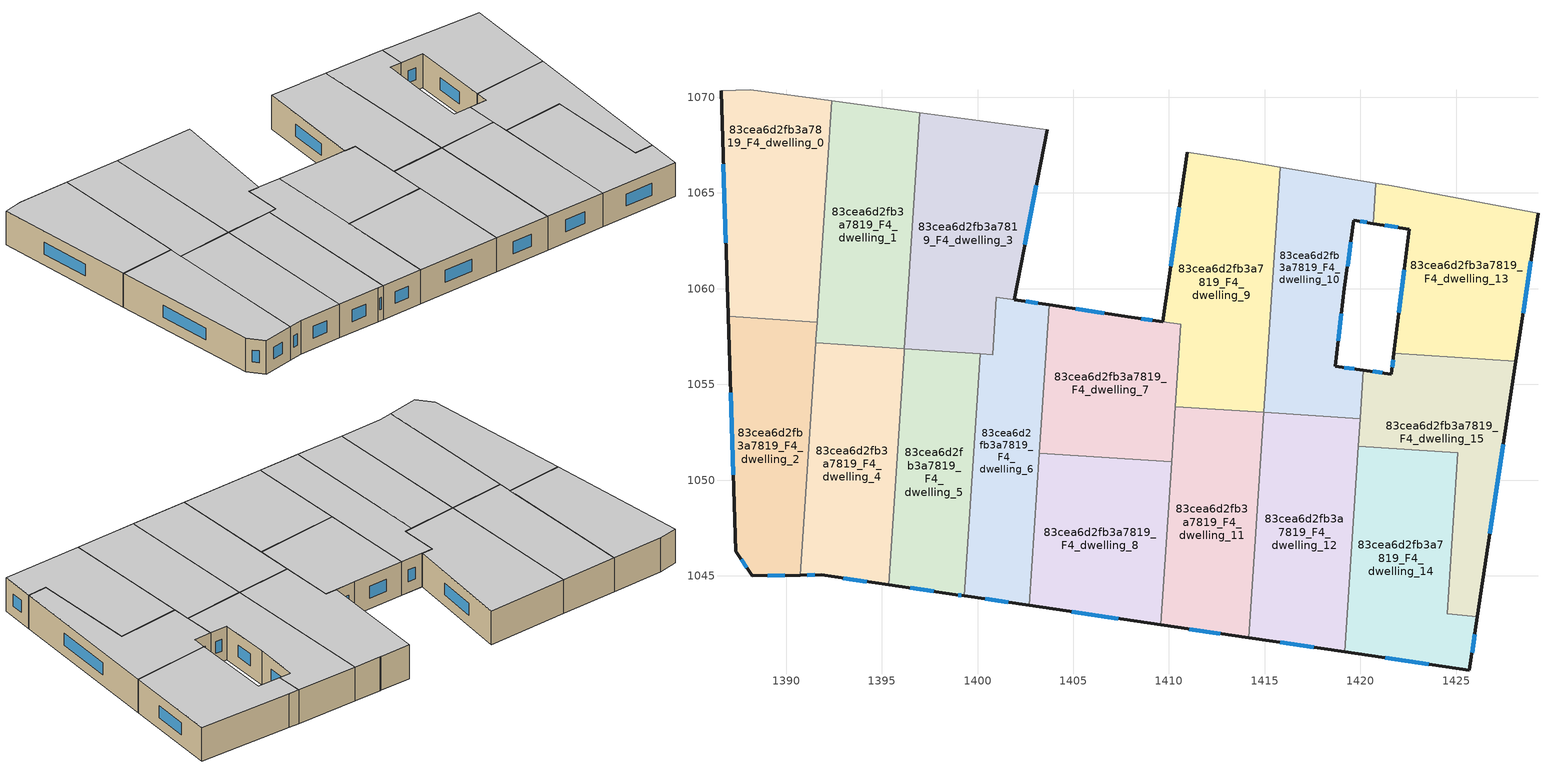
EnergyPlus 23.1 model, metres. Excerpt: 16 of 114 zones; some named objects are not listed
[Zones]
83cea6d2fb3a7819_F4_dwelling_0
 floor to 83cea6d2fb3a7819_F3_dwelling_0 (EU_floor_Construction): 1392.39,1069.82 1391.62,1058.26 1386.98,1058.56 1386.6,1070.34 1388.13,1070.39 z12
 wall outside (EU_wall_Construction): 1386.6,1070.34 1386.98,1058.56 z12:15
 wall adiabatic (EU_wall_Construction): 1392.39,1069.82 1388.13,1070.39 1386.6,1070.34 z12:15
 wall to 83cea6d2fb3a7819_F4_dwelling_1 (EU_wall_Construction): 1391.62,1058.26 1391.68,1059.17 1392.39,1069.82 z12:15
 wall to 83cea6d2fb3a7819_F4_dwelling_2 (EU_wall_Construction): 1386.98,1058.56 1391.62,1058.26 z12:15
 window (EU_Window_Construction): 1386.72,1066.51 1386.86,1062.39 z12.98:14.02
 ceiling to 83cea6d2fb3a7819_F5_dwelling_0 (EU_floor_Construction): 1391.62,1058.26 1392.39,1069.82 1388.13,1070.39 1386.6,1070.34 1386.98,1058.56 z15
83cea6d2fb3a7819_F4_dwelling_1
 floor to 83cea6d2fb3a7819_F3_dwelling_1 (EU_floor_Construction): 1396.99,1069.2 1396.17,1056.86 1391.55,1057.16 1391.56,1057.33 1391.62,1058.26 1392.39,1069.82 z12
 wall adiabatic (EU_wall_Construction): 1396.99,1069.2 1392.39,1069.82 z12:15
 wall to 83cea6d2fb3a7819_F4_dwelling_3 (EU_wall_Construction): 1396.17,1056.86 1396.99,1069.2 z12:15
 wall to 83cea6d2fb3a7819_F4_dwelling_4 (EU_wall_Construction): 1391.55,1057.16 1396.17,1056.86 z12:15
 wall to 83cea6d2fb3a7819_F4_dwelling_2 (EU_wall_Construction): 1391.62,1058.26 1391.56,1057.33 1391.55,1057.16 z12:15
 ceiling to 83cea6d2fb3a7819_F5_dwelling_1 (EU_floor_Construction): 1396.17,1056.86 1396.99,1069.2 1392.39,1069.82 1391.62,1058.26 1391.56,1057.33 1391.55,1057.16 z15
83cea6d2fb3a7819_F4_dwelling_10
 floor to 83cea6d2fb3a7819_F3_dwelling_10 (EU_floor_Construction): 1420.81,1065.52 1420.67,1063.41 1419.66,1063.57 1419.17,1060.03 1418.68,1055.95 1420.16,1055.74 1419.99,1053.2 1414.96,1053.53 1415.8,1066.35 z12
 wall outside (EU_wall_Construction): 1420.16,1055.74 1418.68,1055.95 1419.17,1060.03 1419.66,1063.57 1420.67,1063.41 z12:15
 wall adiabatic (EU_wall_Construction): 1420.81,1065.52 1415.8,1066.35 z12:15
 wall to 83cea6d2fb3a7819_F4_dwelling_13 (EU_wall_Construction): 1420.67,1063.41 1420.81,1065.52 z12:15
 wall to 83cea6d2fb3a7819_F4_dwelling_9 (EU_wall_Construction): 1415.8,1066.35 1414.95,1053.53 z12:15
 wall to 83cea6d2fb3a7819_F4_dwelling_15 (EU_wall_Construction): 1419.99,1053.2 1420.16,1055.74 z12:15
 wall to 83cea6d2fb3a7819_F4_dwelling_12 (EU_wall_Construction): 1414.96,1053.53 1419.99,1053.2 z12:15
 window (EU_Window_Construction): 1419.99,1063.52 1420.34,1063.46 / 1419.33,1061.18 1419.5,1062.42 / 1418.84,1057.28 1419.01,1058.7 / 1419.68,1055.81 1419.16,1055.88 z12.98:14.02
 ceiling to 83cea6d2fb3a7819_F5_dwelling_10 (EU_floor_Construction): 1419.99,1053.2 1420.16,1055.74 1418.68,1055.95 1419.17,1060.03 1419.66,1063.57 1420.67,1063.41 1420.81,1065.52 1415.8,1066.35 1414.96,1053.53 z15
83cea6d2fb3a7819_F4_dwelling_11
 floor to 83cea6d2fb3a7819_F3_dwelling_11 (EU_floor_Construction): 1414.95,1053.53 1414.18,1041.76 1409.57,1042.44 1410.33,1053.84 z12
 wall outside (EU_wall_Construction): 1409.57,1042.44 1414.18,1041.76 z12:15
 wall to 83cea6d2fb3a7819_F4_dwelling_12 (EU_wall_Construction): 1414.18,1041.76 1414.95,1053.53 z12:15
 wall to 83cea6d2fb3a7819_F4_dwelling_8 (EU_wall_Construction): 1410.14,1050.95 1409.57,1042.44 z12:15
 wall to 83cea6d2fb3a7819_F4_dwelling_9 (EU_wall_Construction): 1414.95,1053.53 1410.33,1053.84 z12:15
 wall to 83cea6d2fb3a7819_F4_dwelling_7 (EU_wall_Construction): 1410.33,1053.84 1410.14,1050.95 z12:15
 window (EU_Window_Construction): 1411.07,1042.22 1412.68,1041.98 z12.98:14.02
 ceiling to 83cea6d2fb3a7819_F5_dwelling_11 (EU_floor_Construction): 1414.18,1041.76 1414.95,1053.53 1410.33,1053.84 1409.57,1042.44 z15
83cea6d2fb3a7819_F4_dwelling_12
 floor to 83cea6d2fb3a7819_F3_dwelling_12 (EU_floor_Construction): 1419.99,1053.2 1419.19,1041.03 1414.18,1041.76 1414.95,1053.53 z12
 wall outside (EU_wall_Construction): 1414.18,1041.76 1419.19,1041.03 z12:15
 wall to 83cea6d2fb3a7819_F4_dwelling_14 (EU_wall_Construction): 1419.19,1041.03 1419.9,1051.78 z12:15
 wall to 83cea6d2fb3a7819_F4_dwelling_15 (EU_wall_Construction): 1419.9,1051.78 1419.99,1053.2 z12:15
 window (EU_Window_Construction): 1415.8,1041.53 1417.56,1041.27 z12.98:14.02
 ceiling to 83cea6d2fb3a7819_F5_dwelling_12 (EU_floor_Construction): 1419.19,1041.03 1419.99,1053.2 1414.95,1053.53 1414.18,1041.76 z15
83cea6d2fb3a7819_F4_dwelling_13
 floor to 83cea6d2fb3a7819_F3_dwelling_13 (EU_floor_Construction): 1429.28,1063.95 1428.12,1056.21 1421.75,1056.63 1422.56,1063.1 1420.67,1063.41 1420.81,1065.52 1421.63,1065.38 z12
 wall outside (EU_wall_Construction): 1428.12,1056.21 1429.28,1063.95 / 1420.67,1063.41 1422.56,1063.1 1421.75,1056.63 z12:15
 wall adiabatic (EU_wall_Construction): 1429.28,1063.95 1421.63,1065.38 1420.81,1065.52 z12:15
 wall to 83cea6d2fb3a7819_F4_dwelling_15 (EU_wall_Construction): 1421.75,1056.63 1428.12,1056.21 z12:15
 window (EU_Window_Construction): 1428.5,1058.73 1428.9,1061.43 / 1422.3,1061 1422.02,1058.74 / 1421.28,1063.31 1421.94,1063.2 z12.98:14.02
 ceiling to 83cea6d2fb3a7819_F5_dwelling_13 (EU_floor_Construction): 1428.12,1056.21 1429.28,1063.95 1421.63,1065.38 1420.81,1065.52 1420.67,1063.41 1422.56,1063.1 1421.75,1056.63 z15
83cea6d2fb3a7819_F4_dwelling_14
 floor to 83cea6d2fb3a7819_F3_dwelling_14 (EU_floor_Construction): 1425.09,1051.44 1424.54,1043.02 1426.11,1042.85 1425.7,1040.07 1419.19,1041.03 1419.9,1051.78 z12
 wall outside (EU_wall_Construction): 1419.19,1041.03 1425.7,1040.07 1426.11,1042.85 z12:15
 wall to 83cea6d2fb3a7819_F4_dwelling_15 (EU_wall_Construction): 1426.11,1042.85 1424.54,1043.02 1425.09,1051.44 1419.9,1051.78 z12:15
 window (EU_Window_Construction): 1421.3,1040.72 1423.58,1040.38 / 1425.83,1040.97 1425.98,1041.95 z12.98:14.02
 ceiling to 83cea6d2fb3a7819_F5_dwelling_14 (EU_floor_Construction): 1425.7,1040.07 1426.11,1042.85 1424.54,1043.02 1425.09,1051.44 1419.9,1051.78 1419.19,1041.03 z15
83cea6d2fb3a7819_F4_dwelling_15
 floor to 83cea6d2fb3a7819_F3_dwelling_15 (EU_floor_Construction): 1428.12,1056.21 1426.11,1042.85 1424.54,1043.02 1425.09,1051.44 1419.9,1051.78 1420.16,1055.74 1421.62,1055.54 1421.75,1056.63 z12
 wall outside (EU_wall_Construction): 1421.75,1056.63 1421.62,1055.54 1420.16,1055.74 / 1426.12,1042.86 1428.12,1056.21 z12:15
 window (EU_Window_Construction): 1421.14,1055.61 1420.63,1055.68 / 1421.71,1056.28 1421.66,1055.89 / 1426.77,1047.2 1427.47,1051.87 z12.98:14.02
 ceiling to 83cea6d2fb3a7819_F5_dwelling_15 (EU_floor_Construction): 1426.11,1042.85 1428.12,1056.21 1421.75,1056.63 1421.62,1055.54 1420.16,1055.74 1419.9,1051.78 1425.09,1051.44 1424.54,1043.02 z15
83cea6d2fb3a7819_F4_dwelling_2
 floor to 83cea6d2fb3a7819_F3_dwelling_2 (EU_floor_Construction): 1391.62,1058.26 1391.56,1057.33 1390.75,1045.04 1388.22,1045 1387.38,1046.29 1386.98,1058.56 z12
 wall outside (EU_wall_Construction): 1386.98,1058.56 1387.38,1046.29 1388.22,1045 1390.75,1045.04 z12:15
 wall to 83cea6d2fb3a7819_F4_dwelling_4 (EU_wall_Construction): 1390.75,1045.04 1391.55,1057.16 z12:15
 window (EU_Window_Construction): 1387.11,1054.57 1387.25,1050.28 / 1389.04,1045.01 1389.93,1045.02 / 1387.65,1045.87 1387.95,1045.42 z12.98:14.02
 ceiling to 83cea6d2fb3a7819_F5_dwelling_2 (EU_floor_Construction): 1390.75,1045.04 1391.56,1057.33 1391.62,1058.26 1386.98,1058.56 1387.38,1046.29 1388.22,1045 z15
83cea6d2fb3a7819_F4_dwelling_3
 floor to 83cea6d2fb3a7819_F3_dwelling_3 (EU_floor_Construction): 1403.63,1068.3 1401.91,1059.42 1400.98,1059.56 1400.78,1056.55 1396.18,1056.86 1396.99,1069.2 z12
 wall outside (EU_wall_Construction): 1401.91,1059.42 1403.63,1068.3 z12:15
 wall adiabatic (EU_wall_Construction): 1403.63,1068.3 1396.99,1069.2 z12:15
 wall to 83cea6d2fb3a7819_F4_dwelling_6 (EU_wall_Construction): 1400.13,1056.6 1400.78,1056.55 1400.98,1059.56 1401.91,1059.42 z12:15
 wall to 83cea6d2fb3a7819_F4_dwelling_5 (EU_wall_Construction): 1396.18,1056.86 1400.13,1056.6 z12:15
 window (EU_Window_Construction): 1402.47,1062.31 1403.07,1065.41 z12.98:14.02
 ceiling to 83cea6d2fb3a7819_F5_dwelling_3 (EU_floor_Construction): 1400.78,1056.55 1400.98,1059.56 1401.91,1059.42 1403.63,1068.3 1396.99,1069.2 1396.18,1056.86 z15
83cea6d2fb3a7819_F4_dwelling_4
 floor to 83cea6d2fb3a7819_F3_dwelling_4 (EU_floor_Construction): 1396.17,1056.86 1396.16,1056.69 1395.36,1044.53 1391.84,1045.05 1390.75,1045.04 1391.55,1057.16 z12
 wall outside (EU_wall_Construction): 1390.75,1045.04 1391.84,1045.05 1395.36,1044.53 z12:15
 wall to 83cea6d2fb3a7819_F4_dwelling_5 (EU_wall_Construction): 1395.36,1044.53 1396.16,1056.69 1396.17,1056.86 z12:15
 window (EU_Window_Construction): 1392.98,1044.88 1394.21,1044.7 / 1391.1,1045.04 1391.48,1045.05 z12.98:14.02
 ceiling to 83cea6d2fb3a7819_F5_dwelling_4 (EU_floor_Construction): 1395.36,1044.53 1396.16,1056.69 1396.17,1056.86 1391.55,1057.16 1390.75,1045.04 1391.84,1045.05 z15
83cea6d2fb3a7819_F4_dwelling_5
 floor to 83cea6d2fb3a7819_F3_dwelling_5 (EU_floor_Construction): 1400.13,1056.6 1399.3,1043.95 1398.85,1044.02 1395.36,1044.53 1396.17,1056.86 z12
 wall outside (EU_wall_Construction): 1395.36,1044.53 1398.85,1044.02 1399.3,1043.95 z12:15
 wall to 83cea6d2fb3a7819_F4_dwelling_6 (EU_wall_Construction): 1399.3,1043.95 1400.13,1056.6 z12:15
 window (EU_Window_Construction): 1399,1044 1399.15,1043.97 / 1396.49,1044.37 1397.72,1044.19 z12.98:14.02
 ceiling to 83cea6d2fb3a7819_F5_dwelling_5 (EU_floor_Construction): 1399.3,1043.95 1400.13,1056.6 1396.17,1056.86 1395.36,1044.53 1398.85,1044.02 z15
83cea6d2fb3a7819_F4_dwelling_6
 floor to 83cea6d2fb3a7819_F3_dwelling_6 (EU_floor_Construction): 1403.73,1059.15 1402.7,1043.45 1399.3,1043.95 1400.13,1056.6 1400.78,1056.55 1400.98,1059.56 z12
 wall outside (EU_wall_Construction): 1403.73,1059.15 1401.91,1059.42 / 1399.3,1043.95 1402.7,1043.45 z12:15
 wall to 83cea6d2fb3a7819_F4_dwelling_8 (EU_wall_Construction): 1402.7,1043.45 1403.22,1051.41 z12:15
 wall to 83cea6d2fb3a7819_F4_dwelling_7 (EU_wall_Construction): 1403.22,1051.41 1403.73,1059.15 z12:15
 window (EU_Window_Construction): 1403.14,1059.24 1402.51,1059.33 / 1400.4,1043.79 1401.59,1043.62 z12.98:14.02
 ceiling to 83cea6d2fb3a7819_F5_dwelling_6 (EU_floor_Construction): 1402.7,1043.45 1403.73,1059.15 1400.98,1059.56 1400.78,1056.55 1400.13,1056.6 1399.3,1043.95 z15
83cea6d2fb3a7819_F4_dwelling_7
 floor to 83cea6d2fb3a7819_F3_dwelling_7 (EU_floor_Construction): 1410.61,1058.14 1410.14,1050.95 1403.22,1051.41 1403.73,1059.15 1408.02,1058.52 z12
 wall outside (EU_wall_Construction): 1409.67,1058.28 1408.02,1058.52 1403.73,1059.15 z12:15
 wall to 83cea6d2fb3a7819_F4_dwelling_9 (EU_wall_Construction): 1410.33,1053.84 1410.61,1058.14 1409.68,1058.28 z12:15
 wall to 83cea6d2fb3a7819_F4_dwelling_8 (EU_wall_Construction): 1403.22,1051.41 1410.14,1050.95 z12:15
 window (EU_Window_Construction): 1406.63,1058.73 1405.13,1058.95 / 1409.14,1058.36 1408.56,1058.44 z12.98:14.02
 ceiling to 83cea6d2fb3a7819_F5_dwelling_7 (EU_floor_Construction): 1410.14,1050.95 1410.61,1058.14 1408.02,1058.52 1403.73,1059.15 1403.22,1051.41 z15
83cea6d2fb3a7819_F4_dwelling_8
 floor to 83cea6d2fb3a7819_F3_dwelling_8 (EU_floor_Construction): 1410.14,1050.95 1409.57,1042.44 1402.7,1043.45 1403.22,1051.41 z12
 wall outside (EU_wall_Construction): 1402.7,1043.45 1409.57,1042.44 z12:15
 window (EU_Window_Construction): 1404.93,1043.12 1407.34,1042.77 z12.98:14.02
 ceiling to 83cea6d2fb3a7819_F5_dwelling_8 (EU_floor_Construction): 1409.57,1042.44 1410.14,1050.95 1403.22,1051.41 1402.7,1043.45 z15
83cea6d2fb3a7819_F4_dwelling_9
 floor to 83cea6d2fb3a7819_F3_dwelling_9 (EU_floor_Construction): 1415.8,1066.35 1414.95,1053.53 1410.33,1053.84 1410.61,1058.14 1409.68,1058.28 1410.96,1067.14 1413.5,1066.74 1413.55,1066.73 z12
 wall outside (EU_wall_Construction): 1410.96,1067.14 1409.68,1058.28 z12:15
 wall adiabatic (EU_wall_Construction): 1415.8,1066.35 1413.55,1066.73 1413.5,1066.74 1410.96,1067.14 z12:15
 window (EU_Window_Construction): 1410.54,1064.26 1410.1,1061.16 z12.98:14.02
 ceiling to 83cea6d2fb3a7819_F5_dwelling_9 (EU_floor_Construction): 1414.95,1053.53 1415.8,1066.35 1413.55,1066.73 1413.5,1066.74 1410.96,1067.14 1409.68,1058.28 1410.61,1058.14 1410.33,1053.84 z15
[Building]
EU S2 Campaign: North Axis=0; Terrain=City; Solar Distribution=FullExterior
[Site:Location]
Bologna: Latitude=44.5; Longitude=11.25; Time Zone=1; Elevation=37
[SizingPeriod:WeatherFileDays]
AnnualSizingPeriod: Begin Month=1; Begin Day of Month=1; End Month=12; End Day of Month=31; Day of Week for Start Day=Monday; Use Weather File Daylight Saving Period=No; Use Weather File Rain and Snow Indicators=No
[MATERIAL]
EU_InternalMass_Material: Roughness=MediumRough; Thickness=0.1; Conductivity=1; Density=1800; Specific Heat=900; Thermal Absorptance=0.9; Solar Absorptance=0.7; Visible Absorptance=0.7
[MATERIAL:NOMASS] Roughness=MediumRough; Thermal Absorptance=0.9; Solar Absorptance=0.7; Visible Absorptance=0.7
Name | Thermal Resistance
EU_wall_NoMass | 0.905828
EU_floor_NoMass | 0.67114
[WINDOWMATERIAL:SIMPLEGLAZINGSYSTEM]
EU_Window_SimpleGlazing: UFactor=4.52486; Solar Heat Gain Coefficient=0.85; Visible Transmittance=0.85
[CONSTRUCTION]
EU_wall_Construction: EU_wall_NoMass
EU_floor_Construction: EU_floor_NoMass
EU_Window_Construction: EU_Window_SimpleGlazing
EU_InternalMass_Construction: EU_InternalMass_Material
[ZONE] Type=1; Multiplier=1; Ceiling Height=autocalculate; Floor Area=autocalculate; Part of Total Floor Area=Yes
Name | Volume
83cea6d2fb3a7819_F4_dwelling_0 | 184.442
83cea6d2fb3a7819_F4_dwelling_1 | 173.925
83cea6d2fb3a7819_F4_dwelling_10 | 161.32
83cea6d2fb3a7819_F4_dwelling_11 | 161.315
83cea6d2fb3a7819_F4_dwelling_12 | 181.75
83cea6d2fb3a7819_F4_dwelling_13 | 171.592
83cea6d2fb3a7819_F4_dwelling_14 | 183.884
83cea6d2fb3a7819_F4_dwelling_15 | 159.271
83cea6d2fb3a7819_F4_dwelling_2 | 158.692
83cea6d2fb3a7819_F4_dwelling_3 | 209.846
83cea6d2fb3a7819_F4_dwelling_4 | 169.292
83cea6d2fb3a7819_F4_dwelling_5 | 149.108
83cea6d2fb3a7819_F4_dwelling_6 | 155.688
83cea6d2fb3a7819_F4_dwelling_7 | 155.539
83cea6d2fb3a7819_F4_dwelling_8 | 171.557
83cea6d2fb3a7819_F4_dwelling_9 | 197.795
[INTERNALMASS] Construction=EU_InternalMass_Construction
Name | Zone or ZoneList | Surface Area
83cea6d2fb3a7819_F4_dwelling_0_EU_InternalMass | 83cea6d2fb3a7819_F4_dwelling_0 | 61.4858
83cea6d2fb3a7819_F4_dwelling_1_EU_InternalMass | 83cea6d2fb3a7819_F4_dwelling_1 | 57.9745
83cea6d2fb3a7819_F4_dwelling_2_EU_InternalMass | 83cea6d2fb3a7819_F4_dwelling_2 | 52.8953
83cea6d2fb3a7819_F4_dwelling_3_EU_InternalMass | 83cea6d2fb3a7819_F4_dwelling_3 | 69.9854
83cea6d2fb3a7819_F4_dwelling_4_EU_InternalMass | 83cea6d2fb3a7819_F4_dwelling_4 | 56.4304
83cea6d2fb3a7819_F4_dwelling_5_EU_InternalMass | 83cea6d2fb3a7819_F4_dwelling_5 | 49.6995
83cea6d2fb3a7819_F4_dwelling_6_EU_InternalMass | 83cea6d2fb3a7819_F4_dwelling_6 | 51.8994
83cea6d2fb3a7819_F4_dwelling_7_EU_InternalMass | 83cea6d2fb3a7819_F4_dwelling_7 | 51.8458
83cea6d2fb3a7819_F4_dwelling_8_EU_InternalMass | 83cea6d2fb3a7819_F4_dwelling_8 | 57.1864
83cea6d2fb3a7819_F4_dwelling_9_EU_InternalMass | 83cea6d2fb3a7819_F4_dwelling_9 | 65.9308
83cea6d2fb3a7819_F4_dwelling_10_EU_InternalMass | 83cea6d2fb3a7819_F4_dwelling_10 | 53.8096
83cea6d2fb3a7819_F4_dwelling_11_EU_InternalMass | 83cea6d2fb3a7819_F4_dwelling_11 | 53.8066
83cea6d2fb3a7819_F4_dwelling_12_EU_InternalMass | 83cea6d2fb3a7819_F4_dwelling_12 | 60.5833
83cea6d2fb3a7819_F4_dwelling_13_EU_InternalMass | 83cea6d2fb3a7819_F4_dwelling_13 | 57.1973
83cea6d2fb3a7819_F4_dwelling_14_EU_InternalMass | 83cea6d2fb3a7819_F4_dwelling_14 | 61.2943
83cea6d2fb3a7819_F4_dwelling_15_EU_InternalMass | 83cea6d2fb3a7819_F4_dwelling_15 | 53.0928
[OTHEREQUIPMENT] Fuel Type=Electricity; Design Level Calculation Method=Watts/Area; Power per Zone Floor Area=1; Fraction Latent=0; Fraction Radiant=0; Fraction Lost=0; Carbon Dioxide Generation Rate=0; EndUse Subcategory=EU_Step8_InternalGains
Name | Zone or ZoneList or Space or SpaceList | Schedule
EU_Step8_InternalGain_83cea6d2fb3a7819_F4_dwelling_0_f000 | 83cea6d2fb3a7819_F4_dwelling_0 | EU_Step8_GainSchedule_83cea6d2fb3a7819_F4_dwelling_0_f000
EU_Step8_InternalGain_83cea6d2fb3a7819_F4_dwelling_1_f000 | 83cea6d2fb3a7819_F4_dwelling_1 | EU_Step8_GainSchedule_83cea6d2fb3a7819_F4_dwelling_1_f000
EU_Step8_InternalGain_83cea6d2fb3a7819_F4_dwelling_2_f000 | 83cea6d2fb3a7819_F4_dwelling_2 | EU_Step8_GainSchedule_83cea6d2fb3a7819_F4_dwelling_2_f000
EU_Step8_InternalGain_83cea6d2fb3a7819_F4_dwelling_3_f000 | 83cea6d2fb3a7819_F4_dwelling_3 | EU_Step8_GainSchedule_83cea6d2fb3a7819_F4_dwelling_3_f000
EU_Step8_InternalGain_83cea6d2fb3a7819_F4_dwelling_4_f000 | 83cea6d2fb3a7819_F4_dwelling_4 | EU_Step8_GainSchedule_83cea6d2fb3a7819_F4_dwelling_4_f000
EU_Step8_InternalGain_83cea6d2fb3a7819_F4_dwelling_5_f000 | 83cea6d2fb3a7819_F4_dwelling_5 | EU_Step8_GainSchedule_83cea6d2fb3a7819_F4_dwelling_5_f000
EU_Step8_InternalGain_83cea6d2fb3a7819_F4_dwelling_6_f000 | 83cea6d2fb3a7819_F4_dwelling_6 | EU_Step8_GainSchedule_83cea6d2fb3a7819_F4_dwelling_6_f000
EU_Step8_InternalGain_83cea6d2fb3a7819_F4_dwelling_7_f000 | 83cea6d2fb3a7819_F4_dwelling_7 | EU_Step8_GainSchedule_83cea6d2fb3a7819_F4_dwelling_7_f000
EU_Step8_InternalGain_83cea6d2fb3a7819_F4_dwelling_8_f000 | 83cea6d2fb3a7819_F4_dwelling_8 | EU_Step8_GainSchedule_83cea6d2fb3a7819_F4_dwelling_8_f000
EU_Step8_InternalGain_83cea6d2fb3a7819_F4_dwelling_9_f000 | 83cea6d2fb3a7819_F4_dwelling_9 | EU_Step8_GainSchedule_83cea6d2fb3a7819_F4_dwelling_9_f000
EU_Step8_InternalGain_83cea6d2fb3a7819_F4_dwelling_10_f000 | 83cea6d2fb3a7819_F4_dwelling_10 | EU_Step8_GainSchedule_83cea6d2fb3a7819_F4_dwelling_10_f000
EU_Step8_InternalGain_83cea6d2fb3a7819_F4_dwelling_11_f000 | 83cea6d2fb3a7819_F4_dwelling_11 | EU_Step8_GainSchedule_83cea6d2fb3a7819_F4_dwelling_11_f000
EU_Step8_InternalGain_83cea6d2fb3a7819_F4_dwelling_12_f000 | 83cea6d2fb3a7819_F4_dwelling_12 | EU_Step8_GainSchedule_83cea6d2fb3a7819_F4_dwelling_12_f000
EU_Step8_InternalGain_83cea6d2fb3a7819_F4_dwelling_13_f000 | 83cea6d2fb3a7819_F4_dwelling_13 | EU_Step8_GainSchedule_83cea6d2fb3a7819_F4_dwelling_13_f000
EU_Step8_InternalGain_83cea6d2fb3a7819_F4_dwelling_14_f000 | 83cea6d2fb3a7819_F4_dwelling_14 | EU_Step8_GainSchedule_83cea6d2fb3a7819_F4_dwelling_14_f000
EU_Step8_InternalGain_83cea6d2fb3a7819_F4_dwelling_15_f000 | 83cea6d2fb3a7819_F4_dwelling_15 | EU_Step8_GainSchedule_83cea6d2fb3a7819_F4_dwelling_15_f000
[ZONEVENTILATION:DESIGNFLOWRATE] Schedule=EU_AlwaysOn; Design Flow Rate Calculation Method=AirChanges/Hour; Air Changes per Hour=0.73129; Ventilation Type=Natural; Fan Pressure Rise=0; Fan Total Efficiency=1; Constant Term Coefficient=1; Temperature Term Coefficient=0; Velocity Term Coefficient=0; Velocity Squared Term Coefficient=0; Minimum Indoor Temperature=-100; Maximum Indoor Temperature=100; Delta Temperature=-100; Minimum Outdoor Temperature=-100; Maximum Outdoor Temperature=100; Maximum Wind Speed=40
Name | Zone or ZoneList or Space or SpaceList
EU_ConstantAir_83cea6d2fb3a7819_F4_dwelling_0 | 83cea6d2fb3a7819_F4_dwelling_0
EU_ConstantAir_83cea6d2fb3a7819_F4_dwelling_1 | 83cea6d2fb3a7819_F4_dwelling_1
EU_ConstantAir_83cea6d2fb3a7819_F4_dwelling_2 | 83cea6d2fb3a7819_F4_dwelling_2
EU_ConstantAir_83cea6d2fb3a7819_F4_dwelling_3 | 83cea6d2fb3a7819_F4_dwelling_3
EU_ConstantAir_83cea6d2fb3a7819_F4_dwelling_4 | 83cea6d2fb3a7819_F4_dwelling_4
EU_ConstantAir_83cea6d2fb3a7819_F4_dwelling_5 | 83cea6d2fb3a7819_F4_dwelling_5
EU_ConstantAir_83cea6d2fb3a7819_F4_dwelling_6 | 83cea6d2fb3a7819_F4_dwelling_6
EU_ConstantAir_83cea6d2fb3a7819_F4_dwelling_7 | 83cea6d2fb3a7819_F4_dwelling_7
EU_ConstantAir_83cea6d2fb3a7819_F4_dwelling_8 | 83cea6d2fb3a7819_F4_dwelling_8
EU_ConstantAir_83cea6d2fb3a7819_F4_dwelling_9 | 83cea6d2fb3a7819_F4_dwelling_9
EU_ConstantAir_83cea6d2fb3a7819_F4_dwelling_10 | 83cea6d2fb3a7819_F4_dwelling_10
EU_ConstantAir_83cea6d2fb3a7819_F4_dwelling_11 | 83cea6d2fb3a7819_F4_dwelling_11
EU_ConstantAir_83cea6d2fb3a7819_F4_dwelling_12 | 83cea6d2fb3a7819_F4_dwelling_12
EU_ConstantAir_83cea6d2fb3a7819_F4_dwelling_13 | 83cea6d2fb3a7819_F4_dwelling_13
EU_ConstantAir_83cea6d2fb3a7819_F4_dwelling_14 | 83cea6d2fb3a7819_F4_dwelling_14
EU_ConstantAir_83cea6d2fb3a7819_F4_dwelling_15 | 83cea6d2fb3a7819_F4_dwelling_15
[HVACTEMPLATE:ZONE:IDEALLOADSAIRSYSTEM] System Availability Schedule=EU_AlwaysOn; Maximum Heating Supply Air Temperature=50; Minimum Cooling Supply Air Temperature=13; Maximum Heating Supply Air Humidity Ratio=0.0156; Minimum Cooling Supply Air Humidity Ratio=0.0077; Heating Limit=NoLimit; Cooling Limit=NoLimit; Heating Availability Schedule=EU_AlwaysOn; Cooling Availability Schedule=EU_CoolingOff; Dehumidification Control Type=ConstantSensibleHeatRatio; Cooling Sensible Heat Ratio=0.7; Dehumidification Setpoint=60; Humidification Control Type=None; Humidification Setpoint=30; Outdoor Air Method=None; Outdoor Air Flow Rate per Person=0.00944; Outdoor Air Flow Rate per Zone Floor Area=0; Outdoor Air Flow Rate per Zone=0; Demand Controlled Ventilation Type=None; Outdoor Air Economizer Type=NoEconomizer; Heat Recovery Type=None; Sensible Heat Recovery Effectiveness=0.7; Latent Heat Recovery Effectiveness=0.65
Name | Template Thermostat
83cea6d2fb3a7819_F4_dwelling_0 | EU_HeatOnly_83cea6d2fb3a7819_F4_dwelling_0
83cea6d2fb3a7819_F4_dwelling_1 | EU_HeatOnly_83cea6d2fb3a7819_F4_dwelling_1
83cea6d2fb3a7819_F4_dwelling_2 | EU_HeatOnly_83cea6d2fb3a7819_F4_dwelling_2
83cea6d2fb3a7819_F4_dwelling_3 | EU_HeatOnly_83cea6d2fb3a7819_F4_dwelling_3
83cea6d2fb3a7819_F4_dwelling_4 | EU_HeatOnly_83cea6d2fb3a7819_F4_dwelling_4
83cea6d2fb3a7819_F4_dwelling_5 | EU_HeatOnly_83cea6d2fb3a7819_F4_dwelling_5
83cea6d2fb3a7819_F4_dwelling_6 | EU_HeatOnly_83cea6d2fb3a7819_F4_dwelling_6
83cea6d2fb3a7819_F4_dwelling_7 | EU_HeatOnly_83cea6d2fb3a7819_F4_dwelling_7
83cea6d2fb3a7819_F4_dwelling_8 | EU_HeatOnly_83cea6d2fb3a7819_F4_dwelling_8
83cea6d2fb3a7819_F4_dwelling_9 | EU_HeatOnly_83cea6d2fb3a7819_F4_dwelling_9
83cea6d2fb3a7819_F4_dwelling_10 | EU_HeatOnly_83cea6d2fb3a7819_F4_dwelling_10
83cea6d2fb3a7819_F4_dwelling_11 | EU_HeatOnly_83cea6d2fb3a7819_F4_dwelling_11
83cea6d2fb3a7819_F4_dwelling_12 | EU_HeatOnly_83cea6d2fb3a7819_F4_dwelling_12
83cea6d2fb3a7819_F4_dwelling_13 | EU_HeatOnly_83cea6d2fb3a7819_F4_dwelling_13
83cea6d2fb3a7819_F4_dwelling_14 | EU_HeatOnly_83cea6d2fb3a7819_F4_dwelling_14
83cea6d2fb3a7819_F4_dwelling_15 | EU_HeatOnly_83cea6d2fb3a7819_F4_dwelling_15
[SIZING:ZONE] Zone Cooling Design Supply Air Temperature Input Method=SupplyAirTemperature; Zone Cooling Design Supply Air Temperature=13; Zone Heating Design Supply Air Temperature Input Method=SupplyAirTemperature; Zone Heating Design Supply Air Temperature=50; Zone Cooling Design Supply Air Humidity Ratio=0.008; Zone Heating Design Supply Air Humidity Ratio=0.008; Cooling Design Air Flow Method=DesignDay; Cooling Design Air Flow Rate=0; Cooling Minimum Air Flow per Zone Floor Area=0.000762; Cooling Minimum Air Flow=0; Cooling Minimum Air Flow Fraction=0.2; Heating Design Air Flow Method=DesignDay; Heating Design Air Flow Rate=0; Heating Maximum Air Flow per Zone Floor Area=0.002032; Heating Maximum Air Flow=0.141576; Heating Maximum Air Flow Fraction=0.3; Account for Dedicated Outdoor Air System=No; Dedicated Outdoor Air System Control Strategy=NeutralSupplyAir; Dedicated Outdoor Air Low Setpoint Temperature for Design=autosize; Dedicated Outdoor Air High Setpoint Temperature for Design=autosize; Zone Load Sizing Method=Sensible Load Only No Latent Load; Zone Latent Cooling Design Supply Air Humidity Ratio Input Method=HumidityRatioDifference; Zone Cooling Design Supply Air Humidity Ratio Difference=0.005; Zone Latent Heating Design Supply Air Humidity Ratio Input Method=HumidityRatioDifference; Zone Humidification Design Supply Air Humidity Ratio Difference=0.005
83cea6d2fb3a7819_F4_dwelling_0; 83cea6d2fb3a7819_F4_dwelling_1; 83cea6d2fb3a7819_F4_dwelling_2; 83cea6d2fb3a7819_F4_dwelling_3; 83cea6d2fb3a7819_F4_dwelling_4; 83cea6d2fb3a7819_F4_dwelling_5; 83cea6d2fb3a7819_F4_dwelling_6; 83cea6d2fb3a7819_F4_dwelling_7; 83cea6d2fb3a7819_F4_dwelling_8; 83cea6d2fb3a7819_F4_dwelling_9; 83cea6d2fb3a7819_F4_dwelling_10; 83cea6d2fb3a7819_F4_dwelling_11; 83cea6d2fb3a7819_F4_dwelling_12; 83cea6d2fb3a7819_F4_dwelling_13; 83cea6d2fb3a7819_F4_dwelling_14; 83cea6d2fb3a7819_F4_dwelling_15
[SCHEDULE:CONSTANT]
Name | Hourly Value
EU_AlwaysOn | 1
EU_CoolingOff | 0
[SCHEDULE:FILE] Column Number=1; Rows to Skip at Top=0; Number of Hours of Data=8760; Column Separator=Comma; Interpolate to Timestep=No; Minutes per Item=60; Adjust Schedule for Daylight Savings=Yes
Name | File
EU_Step8_GainSchedule_83cea6d2fb3a7819_F4_dwelling_0_f000 | ../../schedules/83cea6d2fb3a7819/83cea6d2fb3a7819_F4_dwelling_0_f000_gain.csv
EU_Step8_GainSchedule_83cea6d2fb3a7819_F4_dwelling_1_f000 | ../../schedules/83cea6d2fb3a7819/83cea6d2fb3a7819_F4_dwelling_1_f000_gain.csv
EU_Step8_GainSchedule_83cea6d2fb3a7819_F4_dwelling_2_f000 | ../../schedules/83cea6d2fb3a7819/83cea6d2fb3a7819_F4_dwelling_2_f000_gain.csv
EU_Step8_GainSchedule_83cea6d2fb3a7819_F4_dwelling_3_f000 | ../../schedules/83cea6d2fb3a7819/83cea6d2fb3a7819_F4_dwelling_3_f000_gain.csv
EU_Step8_GainSchedule_83cea6d2fb3a7819_F4_dwelling_4_f000 | ../../schedules/83cea6d2fb3a7819/83cea6d2fb3a7819_F4_dwelling_4_f000_gain.csv
EU_Step8_GainSchedule_83cea6d2fb3a7819_F4_dwelling_5_f000 | ../../schedules/83cea6d2fb3a7819/83cea6d2fb3a7819_F4_dwelling_5_f000_gain.csv
EU_Step8_GainSchedule_83cea6d2fb3a7819_F4_dwelling_6_f000 | ../../schedules/83cea6d2fb3a7819/83cea6d2fb3a7819_F4_dwelling_6_f000_gain.csv
EU_Step8_GainSchedule_83cea6d2fb3a7819_F4_dwelling_7_f000 | ../../schedules/83cea6d2fb3a7819/83cea6d2fb3a7819_F4_dwelling_7_f000_gain.csv
EU_Step8_GainSchedule_83cea6d2fb3a7819_F4_dwelling_8_f000 | ../../schedules/83cea6d2fb3a7819/83cea6d2fb3a7819_F4_dwelling_8_f000_gain.csv
EU_Step8_GainSchedule_83cea6d2fb3a7819_F4_dwelling_9_f000 | ../../schedules/83cea6d2fb3a7819/83cea6d2fb3a7819_F4_dwelling_9_f000_gain.csv
EU_Step8_GainSchedule_83cea6d2fb3a7819_F4_dwelling_10_f000 | ../../schedules/83cea6d2fb3a7819/83cea6d2fb3a7819_F4_dwelling_10_f000_gain.csv
EU_Step8_GainSchedule_83cea6d2fb3a7819_F4_dwelling_11_f000 | ../../schedules/83cea6d2fb3a7819/83cea6d2fb3a7819_F4_dwelling_11_f000_gain.csv
EU_Step8_GainSchedule_83cea6d2fb3a7819_F4_dwelling_12_f000 | ../../schedules/83cea6d2fb3a7819/83cea6d2fb3a7819_F4_dwelling_12_f000_gain.csv
EU_Step8_GainSchedule_83cea6d2fb3a7819_F4_dwelling_13_f000 | ../../schedules/83cea6d2fb3a7819/83cea6d2fb3a7819_F4_dwelling_13_f000_gain.csv
EU_Step8_GainSchedule_83cea6d2fb3a7819_F4_dwelling_14_f000 | ../../schedules/83cea6d2fb3a7819/83cea6d2fb3a7819_F4_dwelling_14_f000_gain.csv
EU_Step8_GainSchedule_83cea6d2fb3a7819_F4_dwelling_15_f000 | ../../schedules/83cea6d2fb3a7819/83cea6d2fb3a7819_F4_dwelling_15_f000_gain.csv
